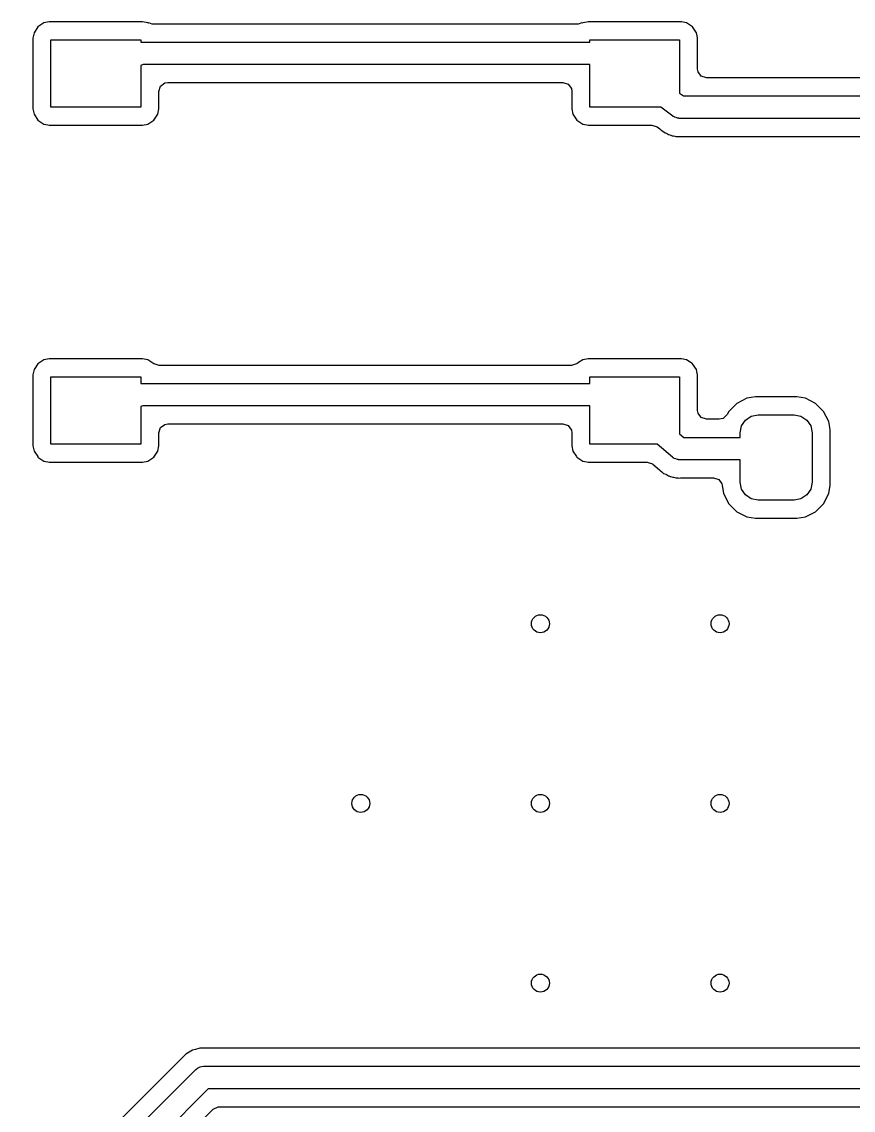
# Model space of a CAD drawing. Header units: millimetres. Extents: x 103.8 to 193.7, y -116.2 to -61.3.
# Drawn here: x 119.97 to 129.23, y -82.16 to -70.05 of the extents above; entities that cross this region are included whole.
import ezdxf

# ---------------------------------------------------------------- set-up
doc = ezdxf.new("R2010")
doc.units = ezdxf.units.MM
doc.layers.add('F.Cu', color=13, linetype='CONTINUOUS', true_color=0xc83434)

msp = doc.modelspace()

# ---------------------------------------------------------------- linework, layer by layer
at = {"layer": 'F.Cu', "linetype": 'CONTINUOUS'}
for p, q in [((120.155445, -70.105451), (120.111134, -70.171766)), ((120.155451, -70.105445), (120.155445, -70.105451)), ((120.221766, -70.061134), (120.155451, -70.105445)), ((120.221772, -70.061132), (120.221766, -70.061134)), ((120.280241, -70.049501), (120.221772, -70.061132)), ((120.280251, -70.0495), (120.280241, -70.049501)), ((120.280252, -70.0495), (120.280251, -70.0495)), ((121.319748, -70.0495), (120.280252, -70.0495)), ((121.378231, -70.061133), (121.319748, -70.0495)), ((121.378232, -70.061134), (121.378231, -70.061133)), ((121.38724, -70.064865), (121.378232, -70.061134)), ((121.388274, -70.062367), (121.38724, -70.064865)), ((121.428266, -70.074499), (121.388274, -70.062367)), ((126.171734, -70.074499), (121.428266, -70.074499)), ((126.211725, -70.062367), (126.171734, -70.074499)), ((126.21276, -70.064865), (126.211725, -70.062367)), ((126.221767, -70.061134), (126.21276, -70.064865)), ((126.221769, -70.061133), (126.221767, -70.061133)), ((126.221767, -70.061133), (126.221767, -70.061134)), ((126.265729, -70.052388), (126.221769, -70.061133)), ((126.280251, -70.0495), (126.265729, -70.052388)), ((126.280252, -70.0495), (126.280251, -70.0495)), ((127.319748, -70.0495), (126.280252, -70.0495)), ((127.319758, -70.049501), (127.319748, -70.0495)), ((127.378227, -70.061132), (127.319758, -70.049501)), ((127.378228, -70.061132), (127.378227, -70.061132)), ((127.378231, -70.061133), (127.378228, -70.061132)), ((127.378233, -70.061134), (127.378231, -70.061133)), ((127.444548, -70.105445), (127.378233, -70.061134)), ((127.444552, -70.105448), (127.444548, -70.105445)), ((127.488867, -70.171769), (127.444552, -70.105448)), ((120.099501, -70.230241), (120.0995, -70.230253)), ((120.0995, -70.230253), (120.0995, -71.019746)), ((120.111132, -70.171772), (120.099501, -70.230241)), ((120.111134, -70.171766), (120.111132, -70.171772)), ((120.3, -71), (120.3, -70.25)), ((120.3, -70.25), (121.3, -70.25)), ((121.3, -70.25), (121.3, -70.274999)), ((126.3, -70.274999), (126.3, -70.25)), ((126.3, -70.25), (127.3, -70.25)), ((127.3, -70.25), (127.3, -70.84375)), ((127.495756, -70.206402), (127.488867, -70.171769)), ((127.500498, -70.230241), (127.495756, -70.206402)), ((127.5005, -70.230253), (127.500498, -70.230241)), ((127.5005, -70.5755), (127.5005, -70.230253)), ((121.3, -70.274999), (126.3, -70.274999)), ((121.326829, -70.524999), (121.3, -70.537072)), ((121.3, -70.537072), (121.3, -71)), ((126.3, -70.524999), (121.326829, -70.524999)), ((126.3, -71), (126.3, -70.524999)), ((127.505345, -70.606093), (127.5005, -70.5755)), ((127.540562, -70.654565), (127.505345, -70.606093)), ((121.519407, -70.766308), (121.568907, -70.730344)), ((121.568907, -70.730344), (121.5995, -70.725499)), ((121.5995, -70.725499), (126.0005, -70.725499)), ((126.0005, -70.725499), (126.058691, -70.744406)), ((126.058691, -70.744406), (126.094655, -70.793906)), ((127.541309, -70.655593), (127.540562, -70.654565)), ((127.5995, -70.6745), (127.541309, -70.655593)), ((132.342851, -70.6745), (127.5995, -70.6745)), ((121.5005, -70.824499), (121.519407, -70.766308)), ((121.5005, -71.019748), (121.5005, -70.824499)), ((126.094655, -70.793906), (126.0995, -70.824499)), ((126.0995, -70.824499), (126.0995, -71.019746)), ((127.3, -70.84375), (127.341667, -70.875)), ((127.341667, -70.875), (132.3, -70.875)), ((120.0995, -71.019746), (120.099501, -71.019758)), ((120.099501, -71.019758), (120.111132, -71.078227)), ((120.111132, -71.078227), (120.111134, -71.078233)), ((120.111134, -71.078233), (120.155445, -71.144548)), ((121.3, -71), (120.3, -71)), ((121.444552, -71.144552), (121.488867, -71.078231)), ((121.488867, -71.078231), (121.5005, -71.019748)), ((126.0995, -71.019746), (126.099501, -71.019758)), ((126.099501, -71.019758), (126.111132, -71.078227)), ((126.111132, -71.078227), (126.111134, -71.078233)), ((126.111134, -71.078233), (126.155445, -71.144548)), ((127.091667, -71), (126.3, -71)), ((127.225, -71.1), (127.091667, -71)), ((127.229118, -71.102498), (127.225, -71.1)), ((127.230554, -71.103934), (127.229118, -71.102498)), ((127.233486, -71.105148), (127.230554, -71.103934)), ((127.24595, -71.11271), (127.233486, -71.105148)), ((127.261133, -71.1166), (127.24595, -71.11271)), ((120.155445, -71.144548), (120.155448, -71.144552)), ((120.155448, -71.144552), (120.221769, -71.188867)), ((120.221769, -71.188867), (120.266231, -71.197711)), ((120.266231, -71.197711), (120.280241, -71.200498)), ((120.280241, -71.200498), (120.280246, -71.200498)), ((120.280246, -71.200498), (120.280252, -71.2005)), ((120.280252, -71.2005), (120.280253, -71.2005)), ((120.280253, -71.2005), (121.319747, -71.2005)), ((121.319747, -71.2005), (121.319748, -71.2005)), ((121.319748, -71.2005), (121.378231, -71.188867)), ((121.378231, -71.188867), (121.444552, -71.144552)), ((126.155445, -71.144548), (126.155448, -71.144552)), ((126.155448, -71.144552), (126.221769, -71.188867)), ((126.221769, -71.188867), (126.266231, -71.197711)), ((126.266231, -71.197711), (126.280241, -71.200498)), ((126.280241, -71.200498), (126.280246, -71.200498)), ((126.280246, -71.200498), (126.280252, -71.2005)), ((126.280252, -71.2005), (126.991833, -71.2005)), ((126.991833, -71.2005), (127.050024, -71.219407)), ((127.050024, -71.219407), (127.05121, -71.220283)), ((127.05121, -71.220283), (127.080569, -71.242302)), ((127.275614, -71.122598), (127.261133, -71.1166)), ((127.290119, -71.124026), (127.275614, -71.122598)), ((127.293196, -71.124815), (127.290119, -71.124026)), ((127.295206, -71.124527), (127.293196, -71.124815)), ((127.3, -71.125), (127.295206, -71.124527)), ((132.248224, -71.125), (127.3, -71.125)), ((127.080569, -71.242302), (127.091158, -71.251485)), ((127.091158, -71.251485), (127.100138, -71.260465)), ((127.100138, -71.260465), (127.10014, -71.260466)), ((127.10014, -71.260466), (127.115182, -71.269151)), ((127.115182, -71.269151), (127.125079, -71.275686)), ((127.125079, -71.275686), (127.138979, -71.28611)), ((127.138979, -71.28611), (127.138982, -71.286112)), ((127.138982, -71.286112), (127.150757, -71.290838)), ((127.150757, -71.290838), (127.163369, -71.296971)), ((127.163369, -71.296971), (127.174362, -71.303318)), ((127.174362, -71.303318), (127.191149, -71.307815)), ((127.191149, -71.307815), (127.202382, -71.311559)), ((127.202382, -71.311559), (127.21852, -71.318037)), ((127.21852, -71.318037), (127.23111, -71.319553)), ((127.23111, -71.319553), (127.2449, -71.322218)), ((127.2449, -71.322218), (127.257146, -71.3255)), ((127.257146, -71.3255), (127.257147, -71.3255)), ((127.257147, -71.3255), (127.274522, -71.3255)), ((127.274522, -71.3255), (127.286362, -71.32621)), ((127.286362, -71.32621), (127.303611, -71.328289)), ((127.303611, -71.328289), (127.303611, -71.328288)), ((127.303611, -71.328288), (127.303612, -71.328289)), ((127.303612, -71.328289), (127.31617, -71.326495)), ((127.31617, -71.326495), (127.330171, -71.3255)), ((127.330171, -71.3255), (132.124165, -71.3255)), ((120.155445, -73.855451), (120.111134, -73.921766)), ((120.155451, -73.855445), (120.155445, -73.855451)), ((120.221766, -73.811134), (120.155451, -73.855445)), ((120.221772, -73.811132), (120.221766, -73.811134)), ((120.280241, -73.799501), (120.221772, -73.811132)), ((120.280251, -73.7995), (120.280241, -73.799501)), ((120.280252, -73.7995), (120.280251, -73.7995)), ((121.319748, -73.7995), (120.280252, -73.7995)), ((121.319758, -73.799501), (121.319748, -73.7995)), ((121.378227, -73.811132), (121.319758, -73.799501)), ((121.378228, -73.811132), (121.378227, -73.811132)), ((121.378231, -73.811133), (121.378228, -73.811132)), ((121.378233, -73.811134), (121.378231, -73.811133)), ((121.390614, -73.819407), (121.378233, -73.811134)), ((121.444547, -73.855445), (121.390614, -73.819407)), ((121.448094, -73.857815), (121.444547, -73.855445)), ((121.503096, -73.8745), (121.448094, -73.857815)), ((126.096904, -73.8745), (121.503096, -73.8745)), ((126.151906, -73.857815), (126.096904, -73.8745)), ((126.155453, -73.855445), (126.151906, -73.857815)), ((126.173185, -73.843596), (126.155453, -73.855445)), ((126.221766, -73.811134), (126.173185, -73.843596)), ((126.221772, -73.811132), (126.221766, -73.811134)), ((126.280241, -73.799501), (126.221772, -73.811132)), ((126.280251, -73.7995), (126.280241, -73.799501)), ((126.280252, -73.7995), (126.280251, -73.7995)), ((127.319748, -73.7995), (126.280252, -73.7995)), ((127.319758, -73.799501), (127.319748, -73.7995)), ((127.378227, -73.811132), (127.319758, -73.799501)), ((127.378228, -73.811132), (127.378227, -73.811132)), ((127.378231, -73.811133), (127.378228, -73.811132)), ((127.378233, -73.811134), (127.378231, -73.811133)), ((127.440579, -73.852793), (127.378233, -73.811134)), ((127.444552, -73.855448), (127.440579, -73.852793)), ((127.488867, -73.921769), (127.444552, -73.855448)), ((120.099501, -73.980241), (120.0995, -73.980253)), ((120.0995, -73.980253), (120.0995, -74.769746)), ((120.111132, -73.921772), (120.099501, -73.980241)), ((120.111134, -73.921766), (120.111132, -73.921772)), ((120.3, -74.75), (120.3, -74)), ((120.3, -74), (121.3, -74)), ((121.3, -74), (121.3, -74.075)), ((126.3, -74.075), (126.3, -74)), ((126.3, -74), (127.3, -74)), ((127.3, -74), (127.3, -74.635944)), ((127.49316, -73.943352), (127.488867, -73.921769)), ((127.500498, -73.980241), (127.49316, -73.943352)), ((127.5005, -73.980253), (127.500498, -73.980241)), ((127.5005, -74.3755), (127.5005, -73.980253)), ((121.3, -74.075), (126.3, -74.075)), ((128.049694, -74.239353), (127.936658, -74.296948)), ((128.049699, -74.239351), (128.049694, -74.239353)), ((128.143475, -74.2245), (128.049699, -74.239351)), ((128.143478, -74.224499), (128.143475, -74.2245)), ((128.606521, -74.224499), (128.143478, -74.224499)), ((128.700304, -74.239353), (128.606521, -74.224499)), ((128.813341, -74.296949), (128.700303, -74.239353)), ((128.700303, -74.239353), (128.700304, -74.239353)), ((121.321243, -74.325), (121.3, -74.332434)), ((121.3, -74.332434), (121.3, -74.75)), ((126.3, -74.325), (121.321243, -74.325)), ((126.3, -74.75), (126.3, -74.325)), ((127.505345, -74.406093), (127.5005, -74.3755)), ((127.846949, -74.386657), (127.829732, -74.420446)), ((127.936657, -74.296949), (127.846949, -74.386657)), ((127.936658, -74.296948), (127.936657, -74.296949)), ((128.903049, -74.386657), (128.813341, -74.296949)), ((128.960645, -74.499695), (128.903049, -74.386657)), ((127.541309, -74.455593), (127.505345, -74.406093)), ((127.5995, -74.4745), (127.541309, -74.455593)), ((127.741524, -74.4745), (127.5995, -74.4745)), ((127.786469, -74.46371), (127.741524, -74.4745)), ((127.829732, -74.420446), (127.786469, -74.46371)), ((127.990223, -74.548462), (128.033578, -74.483578)), ((128.033578, -74.483578), (128.098462, -74.440223)), ((128.098462, -74.440223), (128.174999, -74.424999)), ((128.174999, -74.424999), (128.574999, -74.424999)), ((128.574999, -74.424999), (128.651536, -74.440223)), ((128.651536, -74.440223), (128.71642, -74.483578)), ((128.71642, -74.483578), (128.759775, -74.548462)), ((128.960645, -74.499697), (128.960645, -74.499695)), ((128.960646, -74.499699), (128.960645, -74.499697)), ((128.971195, -74.566309), (128.960646, -74.499699)), ((121.5005, -74.6245), (121.519407, -74.566309)), ((121.5005, -74.769748), (121.5005, -74.6245)), ((121.519407, -74.566309), (121.568907, -74.530345)), ((121.568907, -74.530345), (121.5995, -74.5255)), ((121.5995, -74.5255), (126.0005, -74.5255)), ((126.0005, -74.5255), (126.058691, -74.544407)), ((126.058691, -74.544407), (126.094655, -74.593907)), ((126.094655, -74.593907), (126.0995, -74.6245)), ((126.0995, -74.6245), (126.0995, -74.769746)), ((127.974999, -74.624999), (127.990223, -74.548462)), ((127.974999, -74.675), (127.974999, -74.624999)), ((128.759775, -74.548462), (128.774999, -74.624999)), ((128.774999, -74.624999), (128.774999, -75.174999)), ((128.975498, -74.593481), (128.971195, -74.566309)), ((128.975499, -75.206518), (128.975498, -74.593481)), ((121.3, -74.75), (120.3, -74.75)), ((127.048171, -74.75), (126.3, -74.75)), ((127.219044, -74.895242), (127.048171, -74.75)), ((127.3, -74.635944), (127.345948, -74.675)), ((127.345948, -74.675), (127.974999, -74.675)), ((120.0995, -74.769746), (120.099501, -74.769758)), ((120.099501, -74.769758), (120.111132, -74.828227)), ((120.111132, -74.828227), (120.111134, -74.828233)), ((120.111134, -74.828233), (120.152234, -74.889742)), ((121.444552, -74.894552), (121.488867, -74.828231)), ((121.488867, -74.828231), (121.5005, -74.769748)), ((126.0995, -74.769746), (126.099501, -74.769758)), ((126.099501, -74.769758), (126.111132, -74.828227)), ((126.111132, -74.828227), (126.111134, -74.828233)), ((126.111134, -74.828233), (126.152234, -74.889742)), ((120.152234, -74.889742), (120.155448, -74.894552)), ((120.155448, -74.894552), (120.221769, -74.938867)), ((120.221769, -74.938867), (120.266231, -74.947711)), ((120.266231, -74.947711), (120.280241, -74.950498)), ((120.280241, -74.950498), (120.280246, -74.950498)), ((120.280246, -74.950498), (120.280252, -74.9505)), ((120.280252, -74.9505), (120.280253, -74.9505)), ((120.280253, -74.9505), (121.319747, -74.9505)), ((121.319747, -74.9505), (121.319748, -74.9505)), ((121.319748, -74.9505), (121.378231, -74.938867)), ((121.378231, -74.938867), (121.444552, -74.894552)), ((126.152234, -74.889742), (126.155448, -74.894552)), ((126.155448, -74.894552), (126.221769, -74.938867)), ((126.221769, -74.938867), (126.266231, -74.947711)), ((126.266231, -74.947711), (126.280241, -74.950498)), ((126.280241, -74.950498), (126.280246, -74.950498)), ((126.280246, -74.950498), (126.280252, -74.9505)), ((126.280252, -74.9505), (126.938081, -74.9505)), ((126.938081, -74.9505), (126.996272, -74.969407)), ((126.996272, -74.969407), (127.002198, -74.974068)), ((127.002198, -74.974068), (127.076088, -75.036874)), ((127.228237, -74.901617), (127.219044, -74.895242)), ((127.230554, -74.903934), (127.228237, -74.901617)), ((127.233096, -74.904986), (127.230554, -74.903934)), ((127.23918, -74.909206), (127.233096, -74.904986)), ((127.257669, -74.915165), (127.23918, -74.909206)), ((127.275614, -74.922598), (127.257669, -74.915165)), ((127.282981, -74.923323), (127.275614, -74.922598)), ((127.285601, -74.924168), (127.282981, -74.923323)), ((127.288865, -74.923903), (127.285601, -74.924168)), ((127.3, -74.925), (127.288865, -74.923903)), ((127.974999, -74.925), (127.3, -74.925)), ((127.974999, -75.174999), (127.974999, -74.925)), ((127.076088, -75.036874), (127.081975, -75.042302)), ((127.081975, -75.042302), (127.100138, -75.060465)), ((127.100138, -75.060465), (127.103903, -75.062638)), ((127.103903, -75.062638), (127.118525, -75.072945)), ((127.118525, -75.072945), (127.121842, -75.075765)), ((127.121842, -75.075765), (127.121843, -75.075765)), ((127.121843, -75.075765), (127.121844, -75.075766)), ((127.121844, -75.075766), (127.145033, -75.086759)), ((127.145033, -75.086759), (127.152118, -75.090475)), ((127.152118, -75.090475), (127.174362, -75.103318)), ((127.174362, -75.103318), (127.178559, -75.104442)), ((127.178559, -75.104442), (127.195349, -75.110614)), ((127.195349, -75.110614), (127.199283, -75.112479)), ((127.199283, -75.112479), (127.224536, -75.117097)), ((127.224536, -75.117097), (127.23235, -75.118855)), ((127.23235, -75.118855), (127.257147, -75.1255)), ((127.257147, -75.1255), (127.261499, -75.1255)), ((127.261499, -75.1255), (127.27931, -75.127115)), ((127.27931, -75.127115), (127.283593, -75.127899)), ((127.283593, -75.127899), (127.309183, -75.125823)), ((127.309183, -75.125823), (127.317184, -75.1255)), ((127.317184, -75.1255), (127.677114, -75.1255)), ((127.677114, -75.1255), (127.735305, -75.144407)), ((127.735305, -75.144407), (127.771269, -75.193907)), ((127.771269, -75.193907), (127.774895, -75.209015)), ((127.774895, -75.209015), (127.789351, -75.300298)), ((127.990223, -75.251536), (127.974999, -75.174999)), ((128.774999, -75.174999), (128.759775, -75.251536)), ((128.960645, -75.300303), (128.975499, -75.206518)), ((127.789351, -75.300298), (127.789353, -75.300303)), ((127.789353, -75.300303), (127.846949, -75.413341)), ((128.033578, -75.31642), (127.990223, -75.251536)), ((128.098462, -75.359775), (128.033578, -75.31642)), ((128.71642, -75.31642), (128.651536, -75.359775)), ((128.759775, -75.251536), (128.71642, -75.31642)), ((128.903049, -75.413341), (128.960645, -75.300303)), ((127.846949, -75.413341), (127.936657, -75.503049)), ((128.174999, -75.374999), (128.098462, -75.359775)), ((128.574999, -75.374999), (128.174999, -75.374999)), ((128.651536, -75.359775), (128.574999, -75.374999)), ((128.813341, -75.503049), (128.903049, -75.413341)), ((127.936657, -75.503049), (128.049695, -75.560645)), ((128.049695, -75.560645), (128.14348, -75.575499)), ((128.14348, -75.575499), (128.606517, -75.575498)), ((128.606517, -75.575498), (128.606519, -75.575498)), ((128.606519, -75.575498), (128.60652, -75.575497)), ((128.60652, -75.575497), (128.65341, -75.568071)), ((128.65341, -75.568071), (128.700298, -75.560646)), ((128.700298, -75.560646), (128.700298, -75.560645)), ((128.700298, -75.560645), (128.700303, -75.560645)), ((128.700303, -75.560645), (128.813341, -75.503049)), ((121.874356, -81.496683), (121.800142, -81.539531)), ((121.91063, -81.486964), (121.874356, -81.496683)), ((121.957147, -81.4745), (121.91063, -81.486964)), ((122.042853, -81.4745), (121.957147, -81.4745)), ((134.349641, -81.4745), (122.042853, -81.4745)), ((121.800142, -81.539531), (113.639531, -89.700142)), ((113.811612, -89.811612), (121.911612, -81.711612)), ((121.911612, -81.711612), (121.930548, -81.696071)), ((121.930548, -81.696071), (121.930554, -81.696066)), ((121.930554, -81.696066), (121.962415, -81.682868)), ((121.962415, -81.682868), (121.975613, -81.677402)), ((121.975613, -81.677402), (121.975614, -81.677402)), ((121.975614, -81.677402), (122, -81.675)), ((122, -81.675), (134.948224, -81.675)), ((122.051776, -81.925), (114.025, -89.951776)), ((135, -81.925), (122.051776, -81.925)), ((122.105831, -82.154496), (122.160348, -82.126719)), ((122.160348, -82.126719), (122.175835, -82.1255)), ((122.175835, -82.1255), (135.042851, -82.1255)), ((114.804827, -89.455498), (122.105831, -82.154496))]:
    msp.add_line(p, q, dxfattribs=at)
at = {"layer": 'F.Cu'}
for centre in [(125.75, -76.75), (125.75, -76.75), (127.75, -76.75), (127.75, -76.75), (123.75, -78.75), (123.75, -78.75), (125.75, -78.75), (125.75, -78.75), (127.75, -78.75), (127.75, -78.75), (125.75, -80.75), (125.75, -80.75), (127.75, -80.75), (127.75, -80.75)]:
    msp.add_circle(centre, 0.1, dxfattribs=at)

doc.saveas('drawing.dxf')
